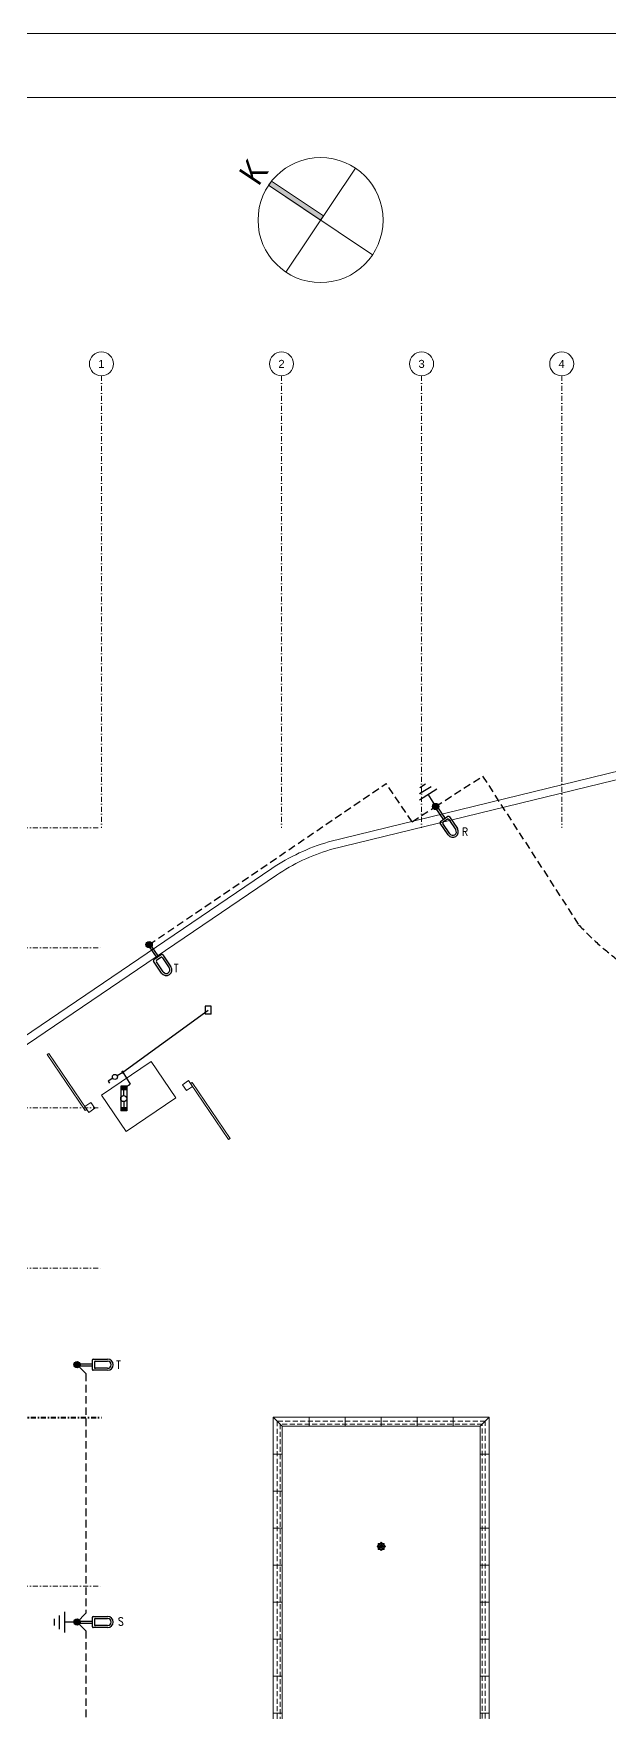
# Model space of a CAD drawing. Header units: metres. Extents: x -13316 to 152404, y -3899 to 30226.
# Drawn here: x 111981 to 114858, y 4528 to 12921 of the extents above; entities that cross this region are included whole.
import ezdxf
from ezdxf.enums import TextEntityAlignment as Align

# ---------------------------------------------------------------- set-up
doc = ezdxf.new("R2010")
doc.units = ezdxf.units.M
doc.header["$LTSCALE"] = 100
doc.header["$MEASUREMENT"] = 0
doc.linetypes.add('DASHDOT2', pattern=[0.5, 0.25, -0.125, 0, -0.125])
doc.linetypes.add('HIDDEN', pattern=[0.375, 0.25, -0.125])
doc.layers.get('0').update_dxf_attribs({"color": 9, "lineweight": 9})
for name, color, linetype, lineweight in [('03', 18, 'Continuous', 9), ('06B', 9, 'Continuous', 9), ('06D', 9, 'Continuous', 9), ('07K', 9, 'Continuous', 9), ('10', 9, 'Continuous', 9), ('21', 9, 'Continuous', 9), ('24', 9, 'DASHDOT2', 9), ('40A', 9, 'Continuous', 9), ('E-2x36 W SIVAÜSTÜ FLUORESAN ARMATÜR (ETANŞ)', 7, 'Continuous', 30), ('E-ANAHTAR', 7, 'Continuous', 30), ('E-KABLO', 7, 'Continuous', 30), ('E-KOLON', 7, 'Continuous', 30), ('E-SOKAK AYDINLATMA ARMATÜRÜ', 7, 'Continuous', 30)]:
    doc.layers.add(name, color=color, linetype=linetype, lineweight=lineweight)
doc.styles.add('Arial', font='arial.ttf', dxfattribs={"height": 2.5})
doc.styles.add('E-YAZI', font='txttw.shx')
doc.styles.add('MuuM_TEXT-STANDART', font='ARIALN.TTF')

# ---------------------------------------------------------------- blocks, each defined once
blk = doc.blocks.new('suzgec')
for p, q in [((36826.5, 816.6), (36832.1, 822.2)), ((36832.1, 810.9), (36826.5, 816.6)), ((36832.1, 822.2), (36832.3, 822.4)), ((36832.1, 810.9), (36832.1, 822.2)), ((36832.3, 810.7), (36832.1, 810.9)), ((36834.3, 831.6), (36832.3, 829.6)), ((36832.3, 829.6), (36832.3, 803.6)), ((36832.3, 803.6), (36834.3, 801.6)), ((36860.3, 831.6), (36834.3, 831.6)), ((36834.3, 801.6), (36860.3, 801.6)), ((36834.4, 811.8), (36834.6, 811.9)), ((36834.6, 811.9), (36835, 812)), ((36835, 810.9), (36834.8, 810.9)), ((36835.3, 811.1), (36835, 810.9)), ((36837.1, 817.8), (36844.2, 816.8)), ((36841.5, 831.6), (36841.7, 831.8)), ((36841.7, 801.4), (36841.5, 801.6)), ((36841.7, 828.9), (36841.6, 829.1)), ((36841.7, 831.8), (36847.3, 837.4)), ((36841.7, 831.8), (36853, 831.8)), ((36841.8, 828.6), (36841.7, 828.9)), ((36853, 801.4), (36841.7, 801.4)), ((36847.3, 795.7), (36841.7, 801.4)), ((36842.5, 829.5), (36842.6, 829.3)), ((36842.6, 829.3), (36842.8, 829)), ((36844.3, 816.8), (36844.2, 816.8)), ((36846.1, 806.3), (36847.1, 813.4)), ((36847.3, 816.6), (36847.1, 816.6)), ((36847.1, 813.6), (36847.1, 813.4)), ((36847.3, 837.4), (36853, 831.8)), ((36847.3, 816.6), (36847.3, 816.8)), ((36847.3, 816.6), (36847.6, 816.6)), ((36847.3, 816.6), (36847.3, 816.3)), ((36853, 801.4), (36847.3, 795.7)), ((36848.5, 826.8), (36847.6, 819.7)), ((36847.6, 819.6), (36847.6, 819.7)), ((36850.4, 816.3), (36850.5, 816.3)), ((36857.6, 815.4), (36850.5, 816.3)), ((36852.1, 803.9), (36851.9, 804.2)), ((36852.1, 803.7), (36852.1, 803.9)), ((36852.9, 804.6), (36853, 804.3)), ((36853, 831.8), (36853.2, 831.6)), ((36853, 804.3), (36853.1, 804.1)), ((36853.2, 801.6), (36853, 801.4)), ((36859.7, 822.2), (36859.9, 822.3)), ((36860.2, 821.4), (36860, 821.3)), ((36862.3, 829.6), (36860.3, 831.6)), ((36860.3, 801.6), (36862.3, 803.6)), ((36862.3, 803.6), (36862.3, 829.6)), ((36862.3, 822.4), (36862.5, 822.2)), ((36862.5, 810.9), (36862.3, 810.7)), ((36862.5, 822.2), (36862.5, 810.9)), ((36862.5, 822.2), (36868.2, 816.6)), ((36868.2, 816.6), (36862.5, 810.9))]:
    blk.add_line(p, q)
for centre, radius in [((36829.7, 816.6), 0.4), ((36829.7, 816.6), 0.358), ((36847.3, 816.6), 14.3), ((36834.8, 829.1), 0.3), ((36834.8, 804.1), 0.3), ((36847.3, 834.3), 0.4), ((36847.3, 798.9), 0.4), ((36847.3, 834.3), 0.358), ((36847.3, 798.9), 0.358), ((36859.8, 829.1), 0.3), ((36859.8, 804.1), 0.3), ((36865, 816.6), 0.4), ((36865, 816.6), 0.358)]:
    blk.add_circle(centre, radius)
for radius, start, end in [(13.5, 114.61472, 200.38528), (13.8, 200.41757, 204.58243), (13.7, 200.40845, 204.59155), (13.3, 200.33777, 204.66223), (13.2, 200.32919, 204.67081), (13.5, 204.61472, 290.38528), (13.8, 110.41757, 114.58243), (13.7, 110.40845, 114.59155), (13.3, 110.33777, 114.66223), (13.2, 110.32919, 114.67081), (13.5, 24.61472, 110.38528), (13.2, 290.32919, 294.67081), (13.3, 290.33777, 294.66223), (13.7, 290.40845, 294.59155), (13.8, 290.41757, 294.58243), (13.6, 294.61472, 20.38528), (13.2, 20.32919, 24.67081), (13.3, 20.33777, 24.66223), (13.7, 20.40845, 24.59155), (13.8, 20.41757, 24.58243)]:
    blk.add_arc((36847.3, 816.6), radius, start, end)
for points, knots in [([(36837.1, 816.3), (36837, 816.3), (36836.9, 816.3), (36836.7, 816.4), (36836.6, 816.4), (36836.5, 816.6), (36836.4, 816.7), (36836.4, 816.9), (36836.4, 817), (36836.4, 817.2), (36836.4, 817.3), (36836.5, 817.5), (36836.5, 817.5), (36836.7, 817.7), (36836.8, 817.7), (36837, 817.8), (36837.1, 817.8), (36837.2, 817.8)], [2.169268, 2.169268, 2.169268, 2.169268, 2.468107, 2.468107, 2.768207, 2.768207, 3.065525, 3.065525, 3.362844, 3.362844, 3.660162, 3.660162, 3.95748, 3.95748, 4.257581, 4.257581, 4.55635, 4.55635, 4.55635, 4.55635]), ([(36840.3, 809.1), (36840.3, 809.1), (36840.2, 809), (36840, 808.9), (36839.9, 808.9), (36839.7, 808.9), (36839.6, 808.9), (36839.4, 809), (36839.3, 809.1), (36839.2, 809.2), (36839.1, 809.3), (36839, 809.5), (36839, 809.6), (36839, 809.8), (36839.1, 809.9), (36839.2, 810.1), (36839.2, 810.2), (36839.3, 810.2)], [2.169268, 2.169268, 2.169268, 2.169268, 2.468107, 2.468107, 2.768207, 2.768207, 3.065525, 3.065525, 3.362844, 3.362844, 3.660162, 3.660162, 3.95748, 3.95748, 4.257581, 4.257581, 4.55635, 4.55635, 4.55635, 4.55635]), ([(36839.9, 823.6), (36839.8, 823.7), (36839.8, 823.7), (36839.7, 823.9), (36839.7, 824), (36839.7, 824.2), (36839.7, 824.3), (36839.8, 824.5), (36839.8, 824.6), (36840, 824.8), (36840.1, 824.8), (36840.3, 824.9), (36840.4, 824.9), (36840.6, 824.9), (36840.7, 824.8), (36840.9, 824.8), (36840.9, 824.7), (36841, 824.6)], [2.169268, 2.169268, 2.169268, 2.169268, 2.468107, 2.468107, 2.768207, 2.768207, 3.065525, 3.065525, 3.362844, 3.362844, 3.660162, 3.660162, 3.95748, 3.95748, 4.257581, 4.257581, 4.55635, 4.55635, 4.55635, 4.55635]), ([(36844.1, 817), (36844.1, 817), (36844.1, 817), (36844.1, 817), (36844.2, 817), (36844.2, 817), (36844.2, 816.9), (36844.3, 816.9), (36844.3, 816.9), (36844.3, 816.8), (36844.3, 816.8), (36844.3, 816.7), (36844.3, 816.7), (36844.3, 816.7), (36844.3, 816.6), (36844.3, 816.6), (36844.3, 816.5), (36844.2, 816.5), (36844.2, 816.5), (36844.1, 816.5), (36844.1, 816.5), (36844.1, 816.5), (36844.1, 816.5)], [-0.0013985, -0.0013985, -0.0013985, -0.0013985, 0, 0, 0, 0.0909291, 0.0909291, 0.1818582, 0.1818582, 0.2711248, 0.2711248, 0.3603915, 0.3603915, 0.4496581, 0.4496581, 0.5389247, 0.5389247, 0.6298538, 0.6298538, 0.7207829, 0.7207829, 0.7401198, 0.7401198, 0.7401198, 0.7401198]), ([(36844.8, 814.6), (36844.8, 814.6), (36844.8, 814.6), (36844.8, 814.6), (36844.8, 814.6), (36844.8, 814.6), (36844.9, 814.6), (36844.9, 814.6), (36845, 814.6), (36845, 814.6), (36845.1, 814.6), (36845.1, 814.6), (36845.2, 814.5), (36845.2, 814.5), (36845.2, 814.4), (36845.2, 814.4), (36845.2, 814.4), (36845.2, 814.3), (36845.2, 814.3), (36845.2, 814.2), (36845.1, 814.2), (36845.1, 814.2), (36845.1, 814.2)], [-0.0013985, -0.0013985, -0.0013985, -0.0013985, 0, 0, 0, 0.0909291, 0.0909291, 0.1818582, 0.1818582, 0.2711248, 0.2711248, 0.3603915, 0.3603915, 0.4496581, 0.4496581, 0.5389247, 0.5389247, 0.6298538, 0.6298538, 0.7207829, 0.7207829, 0.7401198, 0.7401198, 0.7401198, 0.7401198]), ([(36845.3, 819.1), (36845.3, 819.1), (36845.3, 819.1), (36845.3, 819.1), (36845.4, 819.1), (36845.4, 819.1), (36845.4, 819), (36845.4, 819), (36845.4, 818.9), (36845.4, 818.9), (36845.4, 818.8), (36845.3, 818.8), (36845.3, 818.8), (36845.3, 818.8), (36845.2, 818.7), (36845.2, 818.7), (36845.1, 818.7), (36845.1, 818.7), (36845, 818.8), (36845, 818.8), (36845, 818.8), (36845, 818.8), (36845, 818.8)], [-0.0013985, -0.0013985, -0.0013985, -0.0013985, 0, 0, 0, 0.0909291, 0.0909291, 0.1818582, 0.1818582, 0.2711248, 0.2711248, 0.3603915, 0.3603915, 0.4496581, 0.4496581, 0.5389247, 0.5389247, 0.6298538, 0.6298538, 0.7207829, 0.7207829, 0.7401198, 0.7401198, 0.7401198, 0.7401198]), ([(36847.6, 806.4), (36847.7, 806.3), (36847.6, 806.2), (36847.6, 806), (36847.5, 805.9), (36847.4, 805.7), (36847.3, 805.7), (36847.1, 805.6), (36847, 805.6), (36846.8, 805.6), (36846.7, 805.6), (36846.5, 805.7), (36846.4, 805.8), (36846.3, 805.9), (36846.2, 806), (36846.1, 806.2), (36846.1, 806.3), (36846.2, 806.4)], [2.169268, 2.169268, 2.169268, 2.169268, 2.468107, 2.468107, 2.768207, 2.768207, 3.065525, 3.065525, 3.362844, 3.362844, 3.660162, 3.660162, 3.95748, 3.95748, 4.257581, 4.257581, 4.55635, 4.55635, 4.55635, 4.55635]), ([(36847, 826.8), (36847, 826.9), (36847.1, 827), (36847.1, 827.2), (36847.2, 827.3), (36847.3, 827.4), (36847.4, 827.5), (36847.6, 827.6), (36847.7, 827.6), (36847.9, 827.6), (36848, 827.5), (36848.2, 827.4), (36848.3, 827.4), (36848.4, 827.2), (36848.5, 827.1), (36848.5, 826.9), (36848.5, 826.8), (36848.5, 826.7)], [2.169268, 2.169268, 2.169268, 2.169268, 2.468107, 2.468107, 2.768207, 2.768207, 3.065525, 3.065525, 3.362844, 3.362844, 3.660162, 3.660162, 3.95748, 3.95748, 4.257581, 4.257581, 4.55635, 4.55635, 4.55635, 4.55635]), ([(36847, 813.4), (36847, 813.4), (36847, 813.4), (36847, 813.4), (36847, 813.4), (36847, 813.4), (36847, 813.5), (36847, 813.5), (36847.1, 813.5), (36847.1, 813.6), (36847.2, 813.6), (36847.2, 813.6), (36847.2, 813.6), (36847.3, 813.6), (36847.3, 813.6), (36847.4, 813.5), (36847.4, 813.5), (36847.4, 813.5), (36847.4, 813.4), (36847.5, 813.4), (36847.5, 813.3), (36847.5, 813.3), (36847.5, 813.3)], [-0.0013985, -0.0013985, -0.0013985, -0.0013985, 0, 0, 0, 0.0909291, 0.0909291, 0.1818582, 0.1818582, 0.2711248, 0.2711248, 0.3603915, 0.3603915, 0.4496581, 0.4496581, 0.5389247, 0.5389247, 0.6298538, 0.6298538, 0.7207829, 0.7207829, 0.7401198, 0.7401198, 0.7401198, 0.7401198]), ([(36847.7, 819.8), (36847.7, 819.8), (36847.7, 819.8), (36847.7, 819.8), (36847.7, 819.8), (36847.7, 819.7), (36847.7, 819.7), (36847.7, 819.7), (36847.6, 819.6), (36847.6, 819.6), (36847.5, 819.6), (36847.5, 819.6), (36847.4, 819.6), (36847.4, 819.6), (36847.4, 819.6), (36847.3, 819.6), (36847.3, 819.7), (36847.3, 819.7), (36847.2, 819.8), (36847.2, 819.8), (36847.2, 819.8), (36847.2, 819.8), (36847.2, 819.8)], [-0.0013985, -0.0013985, -0.0013985, -0.0013985, 0, 0, 0, 0.0909291, 0.0909291, 0.1818582, 0.1818582, 0.2711248, 0.2711248, 0.3603915, 0.3603915, 0.4496581, 0.4496581, 0.5389247, 0.5389247, 0.6298538, 0.6298538, 0.7207829, 0.7207829, 0.7401198, 0.7401198, 0.7401198, 0.7401198]), ([(36849.3, 814), (36849.3, 814), (36849.3, 814), (36849.3, 814), (36849.3, 814.1), (36849.3, 814.1), (36849.3, 814.1), (36849.3, 814.2), (36849.3, 814.2), (36849.3, 814.3), (36849.3, 814.3), (36849.3, 814.3), (36849.4, 814.4), (36849.4, 814.4), (36849.5, 814.4), (36849.5, 814.4), (36849.6, 814.4), (36849.6, 814.4), (36849.7, 814.4), (36849.7, 814.4), (36849.7, 814.4), (36849.7, 814.4), (36849.7, 814.4)], [-0.0013985, -0.0013985, -0.0013985, -0.0013985, 0, 0, 0, 0.0909291, 0.0909291, 0.1818582, 0.1818582, 0.2711248, 0.2711248, 0.3603915, 0.3603915, 0.4496581, 0.4496581, 0.5389247, 0.5389247, 0.6298538, 0.6298538, 0.7207829, 0.7207829, 0.7401198, 0.7401198, 0.7401198, 0.7401198]), ([(36849.9, 818.6), (36849.9, 818.6), (36849.9, 818.6), (36849.9, 818.6), (36849.9, 818.6), (36849.8, 818.5), (36849.8, 818.5), (36849.7, 818.5), (36849.7, 818.5), (36849.7, 818.5), (36849.6, 818.6), (36849.6, 818.6), (36849.5, 818.6), (36849.5, 818.7), (36849.5, 818.7), (36849.5, 818.7), (36849.5, 818.8), (36849.5, 818.8), (36849.5, 818.9), (36849.5, 818.9), (36849.6, 819), (36849.6, 819), (36849.6, 819)], [-0.0013985, -0.0013985, -0.0013985, -0.0013985, 0, 0, 0, 0.0909291, 0.0909291, 0.1818582, 0.1818582, 0.2711248, 0.2711248, 0.3603915, 0.3603915, 0.4496581, 0.4496581, 0.5389247, 0.5389247, 0.6298538, 0.6298538, 0.7207829, 0.7207829, 0.7401198, 0.7401198, 0.7401198, 0.7401198]), ([(36850.6, 816.2), (36850.6, 816.2), (36850.6, 816.2), (36850.6, 816.2), (36850.5, 816.2), (36850.5, 816.2), (36850.4, 816.2), (36850.4, 816.3), (36850.4, 816.3), (36850.4, 816.3), (36850.3, 816.4), (36850.3, 816.4), (36850.3, 816.5), (36850.4, 816.5), (36850.4, 816.6), (36850.4, 816.6), (36850.4, 816.6), (36850.5, 816.7), (36850.5, 816.7), (36850.6, 816.7), (36850.6, 816.7), (36850.6, 816.7), (36850.6, 816.7)], [-0.0013985, -0.0013985, -0.0013985, -0.0013985, 0, 0, 0, 0.0909291, 0.0909291, 0.1818582, 0.1818582, 0.2711248, 0.2711248, 0.3603915, 0.3603915, 0.4496581, 0.4496581, 0.5389247, 0.5389247, 0.6298538, 0.6298538, 0.7207829, 0.7207829, 0.7401198, 0.7401198, 0.7401198, 0.7401198]), ([(36854.8, 809.6), (36854.9, 809.5), (36854.9, 809.4), (36855, 809.2), (36855, 809.1), (36855, 808.9), (36855, 808.8), (36854.9, 808.6), (36854.8, 808.5), (36854.7, 808.4), (36854.6, 808.3), (36854.4, 808.3), (36854.3, 808.3), (36854.1, 808.3), (36854, 808.3), (36853.8, 808.4), (36853.7, 808.5), (36853.7, 808.6)], [2.169268, 2.169268, 2.169268, 2.169268, 2.468107, 2.468107, 2.768207, 2.768207, 3.065525, 3.065525, 3.362844, 3.362844, 3.660162, 3.660162, 3.95748, 3.95748, 4.257581, 4.257581, 4.55635, 4.55635, 4.55635, 4.55635]), ([(36854.4, 824), (36854.4, 824.1), (36854.5, 824.2), (36854.7, 824.2), (36854.8, 824.3), (36855, 824.3), (36855.1, 824.2), (36855.3, 824.1), (36855.4, 824.1), (36855.5, 823.9), (36855.6, 823.8), (36855.6, 823.7), (36855.7, 823.5), (36855.6, 823.3), (36855.6, 823.2), (36855.5, 823.1), (36855.4, 823), (36855.4, 822.9)], [2.169268, 2.169268, 2.169268, 2.169268, 2.468107, 2.468107, 2.768207, 2.768207, 3.065525, 3.065525, 3.362844, 3.362844, 3.660162, 3.660162, 3.95748, 3.95748, 4.257581, 4.257581, 4.55635, 4.55635, 4.55635, 4.55635]), ([(36857.6, 816.9), (36857.7, 816.9), (36857.8, 816.9), (36858, 816.8), (36858, 816.7), (36858.2, 816.6), (36858.2, 816.5), (36858.3, 816.3), (36858.3, 816.2), (36858.3, 816), (36858.3, 815.9), (36858.2, 815.7), (36858.1, 815.6), (36858, 815.5), (36857.9, 815.4), (36857.7, 815.4), (36857.6, 815.4), (36857.5, 815.4)], [2.169268, 2.169268, 2.169268, 2.169268, 2.468107, 2.468107, 2.768207, 2.768207, 3.065525, 3.065525, 3.362844, 3.362844, 3.660162, 3.660162, 3.95748, 3.95748, 4.257581, 4.257581, 4.55635, 4.55635, 4.55635, 4.55635])]:
    blk.add_open_spline(points, degree=3, knots=knots)
for points, weights in [([(36844.1, 816.5), (36842.4, 816.4), (36837.1, 816.3)], [1, 1.19289012449, 1.04336959218]), ([(36837.2, 817.8), (36842.5, 817.2), (36844.1, 817)], [1.04357122072, 1.19470433147, 1]), ([(36839.3, 810.2), (36843.5, 813.5), (36844.8, 814.6)], [1.04357122094, 1.1947043326, 1]), ([(36845, 818.8), (36843.7, 820), (36839.9, 823.6)], [1, 1.19289012244, 1.04336959178]), ([(36845.1, 814.2), (36844, 813), (36840.3, 809.1)], [1, 1.19289012327, 1.04336959194]), ([(36841, 824.6), (36844.3, 820.5), (36845.3, 819.1)], [1.04357122128, 1.19470433435, 1]), ([(36846.2, 806.4), (36846.8, 811.7), (36847, 813.4)], [1.04357122103, 1.19470433305, 1]), ([(36847.2, 819.8), (36847.2, 821.5), (36847, 826.8)], [1, 1.1928901223, 1.04336959175]), ([(36847.5, 813.3), (36847.5, 811.6), (36847.6, 806.4)], [1, 1.19289011339, 1.04336959002]), ([(36848.5, 826.7), (36847.9, 821.5), (36847.7, 819.8)], [1.04357122043, 1.19470432993, 1]), ([(36853.7, 808.6), (36850.4, 812.7), (36849.3, 814)], [1.04357121982, 1.19470432681, 1]), ([(36849.6, 819), (36850.7, 820.2), (36854.4, 824)], [1, 1.19289012017, 1.04336959134]), ([(36849.7, 814.4), (36850.9, 813.2), (36854.8, 809.6)], [1, 1.19289011781, 1.04336959088]), ([(36855.4, 822.9), (36851.2, 819.6), (36849.9, 818.6)], [1.04357122006, 1.19470432802, 1]), ([(36859.3, 822.1), (36859.5, 822.2), (36859.7, 822.2)], [1.02554744525, 1.0127799804, 1]), ([(36860, 821.3), (36859.9, 821.2), (36859.7, 821.2)], [1, 1.0127799804, 1.02554744526])]:
    blk.add_rational_spline(points, weights, degree=2)
for points, weights, knots in [([(36850.6, 816.7), (36851.1, 816.7), (36853.6, 816.8), (36857.6, 816.9)], [4.14064799907, 3.56700040162, 2.15953650571, 1.32480586323], [27.48414514, 27.48414514, 27.48414514, 27.50397367, 27.53272487, 27.53272487, 27.53272487]), ([(36857.5, 815.4), (36855.5, 815.6), (36852.3, 816), (36850.9, 816.2), (36850.6, 816.2)], [1.32476723726, 1.64485472039, 2.71311941379, 3.81141839734, 4.16242382948], [0.00590224, 0.00590224, 0.00590224, 0.01753913, 0.04477222, 0.05758123, 0.05758123, 0.05758123])]:
    blk.add_rational_spline(points, weights, degree=2, knots=knots)
blk = doc.blocks.new('VIDA')
for p, q in [((-18072, 6524), (-18070, 6525)), ((-18072, 6524), (-18072, 6524)), ((-18072, 6524), (-18072, 6524)), ((-18070, 6523), (-18072, 6524)), ((-18070, 6525), (-18071, 6523)), ((-18071, 6523), (-18070, 6525)), ((-18070, 6523), (-18069, 6525)), ((-18070, 6525), (-18070, 6525)), ((-18070, 6525), (-18070, 6524)), ((-18070, 6524), (-18070, 6525)), ((-18070, 6525), (-18070, 6525)), ((-18070, 6525), (-18070, 6525)), ((-18070, 6525), (-18069, 6525)), ((-18070, 6524), (-18070, 6524)), ((-18069, 6522), (-18070, 6523)), ((-18070, 6523), (-18070, 6523)), ((-18069, 6523), (-18068, 6525)), ((-18069, 6522), (-18069, 6525)), ((-18069, 6525), (-18069, 6522)), ((-18069, 6525), (-18069, 6525)), ((-18069, 6525), (-18069, 6525)), ((-18069, 6525), (-18069, 6525)), ((-18069, 6525), (-18069, 6525)), ((-18069, 6525), (-18068, 6525)), ((-18069, 6523), (-18069, 6522)), ((-18068, 6522), (-18069, 6523)), ((-18069, 6523), (-18069, 6523)), ((-18069, 6522), (-18069, 6522)), ((-18067, 6525), (-18068, 6522)), ((-18068, 6523), (-18067, 6525)), ((-18068, 6525), (-18068, 6523)), ((-18068, 6522), (-18068, 6525)), ((-18068, 6525), (-18068, 6525)), ((-18068, 6525), (-18068, 6522)), ((-18068, 6525), (-18068, 6525)), ((-18068, 6525), (-18068, 6525)), ((-18068, 6525), (-18067, 6525)), ((-18068, 6523), (-18068, 6522)), ((-18068, 6522), (-18068, 6523)), ((-18068, 6523), (-18068, 6523)), ((-18068, 6523), (-18068, 6522)), ((-18067, 6522), (-18068, 6522)), ((-18068, 6522), (-18068, 6522)), ((-18066, 6525), (-18067, 6525)), ((-18067, 6523), (-18066, 6525)), ((-18066, 6525), (-18067, 6522)), ((-18067, 6525), (-18067, 6523)), ((-18067, 6522), (-18067, 6525)), ((-18067, 6525), (-18067, 6525)), ((-18067, 6525), (-18067, 6525)), ((-18067, 6525), (-18067, 6525)), ((-18067, 6522), (-18067, 6523)), ((-18067, 6523), (-18067, 6522)), ((-18067, 6523), (-18067, 6523)), ((-18067, 6523), (-18067, 6522)), ((-18066, 6522), (-18067, 6522)), ((-18066, 6525), (-18066, 6525)), ((-18066, 6525), (-18066, 6525)), ((-18066, 6525), (-18066, 6525)), ((-18066, 6525), (-18066, 6523)), ((-18066, 6522), (-18066, 6525)), ((-18065, 6525), (-18066, 6522)), ((-18066, 6523), (-18065, 6525)), ((-18066, 6525), (-18065, 6525)), ((-18066, 6523), (-18066, 6523)), ((-18066, 6523), (-18066, 6522)), ((-18066, 6523), (-18066, 6522)), ((-18066, 6522), (-18066, 6523)), ((-18065, 6522), (-18066, 6522)), ((-18065, 6525), (-18065, 6523)), ((-18065, 6522), (-18065, 6525)), ((-18065, 6525), (-18065, 6525)), ((-18065, 6525), (-18065, 6525)), ((-18065, 6525), (-18065, 6525)), ((-18065, 6525), (-18064, 6525)), ((-18065, 6523), (-18064, 6525)), ((-18064, 6525), (-18065, 6522)), ((-18065, 6522), (-18064, 6525)), ((-18065, 6523), (-18065, 6522)), ((-18065, 6523), (-18065, 6523)), ((-18065, 6523), (-18065, 6522)), ((-18065, 6522), (-18065, 6523)), ((-18064, 6523), (-18065, 6522)), ((-18064, 6523), (-18065, 6522)), ((-18065, 6522), (-18065, 6522)), ((-18064, 6525), (-18064, 6525)), ((-18064, 6525), (-18064, 6525)), ((-18064, 6525), (-18064, 6525)), ((-18064, 6525), (-18064, 6523)), ((-18064, 6522), (-18062, 6525)), ((-18062, 6525), (-18064, 6522)), ((-18064, 6523), (-18062, 6525)), ((-18062, 6525), (-18064, 6525)), ((-18064, 6523), (-18064, 6523)), ((-18062, 6523), (-18064, 6522)), ((-18062, 6523), (-18064, 6522)), ((-18064, 6522), (-18064, 6523)), ((-18064, 6522), (-18064, 6522)), ((-18063, 6522), (-18062, 6525)), ((-18061, 6525), (-18063, 6523)), ((-18062, 6525), (-18063, 6525)), ((-18062, 6523), (-18063, 6522)), ((-18063, 6522), (-18061, 6523)), ((-18062, 6523), (-18063, 6522)), ((-18063, 6523), (-18061, 6523)), ((-18063, 6522), (-18061, 6522)), ((-18062, 6525), (-18061, 6525)), ((-18062, 6525), (-18062, 6525)), ((-18062, 6525), (-18062, 6525)), ((-18062, 6525), (-18062, 6525)), ((-18061, 6525), (-18062, 6525)), ((-18062, 6523), (-18061, 6525)), ((-18061, 6525), (-18062, 6522)), ((-18062, 6522), (-18061, 6525)), ((-18061, 6523), (-18062, 6525)), ((-18062, 6525), (-18061, 6522)), ((-18062, 6525), (-18062, 6523)), ((-18062, 6525), (-18062, 6525)), ((-18062, 6525), (-18061, 6525)), ((-18062, 6523), (-18062, 6523)), ((-18062, 6522), (-18062, 6523)), ((-18061, 6523), (-18062, 6522)), ((-18061, 6523), (-18062, 6522)), ((-18062, 6522), (-18062, 6522)), ((-18061, 6525), (-18060, 6525)), ((-18061, 6525), (-18061, 6525)), ((-18061, 6525), (-18061, 6525)), ((-18061, 6525), (-18061, 6525)), ((-18061, 6525), (-18061, 6523)), ((-18061, 6522), (-18060, 6525)), ((-18060, 6525), (-18061, 6522)), ((-18061, 6523), (-18060, 6525)), ((-18061, 6523), (-18061, 6523)), ((-18060, 6523), (-18061, 6522)), ((-18060, 6523), (-18061, 6522)), ((-18061, 6522), (-18061, 6523)), ((-18061, 6522), (-18061, 6522)), ((-18060, 6525), (-18060, 6525)), ((-18060, 6525), (-18060, 6525)), ((-18060, 6525), (-18060, 6525)), ((-18060, 6525), (-18060, 6525)), ((-18060, 6525), (-18060, 6523)), ((-18060, 6523), (-18060, 6525)), ((-18059, 6525), (-18060, 6522)), ((-18060, 6522), (-18059, 6525)), ((-18060, 6525), (-18059, 6525)), ((-18059, 6524), (-18060, 6523)), ((-18060, 6522), (-18060, 6523)), ((-18060, 6523), (-18060, 6522)), ((-18060, 6523), (-18060, 6522)), ((-18060, 6523), (-18060, 6523)), ((-18060, 6523), (-18059, 6523)), ((-18060, 6522), (-18060, 6522)), ((-18058, 6527), (-18059, 6527)), ((-18059, 6521), (-18059, 6527)), ((-18059, 6525), (-18059, 6525)), ((-18058, 6521), (-18059, 6521))]:
    blk.add_line(p, q)
for points in [[(-18069, 6525), (-18069, 6523)], [(-18057, 6524), (-18057, 6524), (-18057, 6524), (-18057, 6523)]]:
    blk.add_lwpolyline(points)
for start, end in [(7.50951, 35.24269), (324.75731, 352.49049)]:
    blk.add_arc((-18062, 6524), 5.21, start, end)
blk = doc.blocks.new('krt-harpusta1')
for points in [[(16786.2, 292.5), (16786.2, 337.5), (14425.8, 337.5), (14425.8, 1327.5), (16786.2, 1327.5), (16786.2, 1372.5), (14380.8, 1372.5), (14380.8, 292.5), (16786.2, 292.5)], [(14425.8, 1327.5), (14380.8, 1372.5)], [(14565.8, 1372.5), (14565.8, 1327.5)], [(14935.8, 1372.5), (14935.8, 1327.5)], [(15120.8, 1372.5), (15120.8, 1327.5)], [(15305.8, 1372.5), (15305.8, 1327.5)], [(15490.8, 1372.5), (15490.8, 1327.5)], [(15675.8, 1372.5), (15675.8, 1327.5)], [(15860.8, 1372.5), (15860.8, 1327.5)], [(16045.8, 1372.5), (16045.8, 1327.5)], [(16230.8, 1372.5), (16230.8, 1327.5)], [(16415.8, 1372.5), (16415.8, 1327.5)], [(16600.8, 1372.5), (16600.8, 1327.5)], [(14380.8, 1192.5), (14425.8, 1192.5)], [(14380.8, 1012.5), (14425.8, 1012.5)], [(14380.8, 832.5), (14425.8, 832.5)], [(14380.8, 652.5), (14425.8, 652.5)], [(14380.8, 472.5), (14425.8, 472.5)], [(14380.8, 292.5), (14425.8, 337.5)], [(14565.8, 292.5), (14565.8, 337.5)], [(14750.8, 292.5), (14750.8, 337.5)], [(14935.8, 292.5), (14935.8, 337.5)], [(15120.8, 292.5), (15120.8, 337.5)], [(15305.8, 292.5), (15305.8, 337.5)], [(15490.8, 292.5), (15490.8, 337.5)], [(15675.8, 292.5), (15675.8, 337.5)], [(15860.8, 292.5), (15860.8, 337.5)], [(16045.8, 292.5), (16045.8, 337.5)], [(16230.8, 292.5), (16230.8, 337.5)], [(16415.8, 292.5), (16415.8, 337.5)], [(16600.8, 292.5), (16600.8, 337.5)]]:
    blk.add_lwpolyline(points)
at = {"layer": '06D'}
blk.add_lwpolyline([(16786.2, 1372.5), (14380.8, 1372.5), (14380.8, 292.5), (16786.2, 292.5)], close=True, dxfattribs=at)
at = {"layer": '06D', "linetype": 'HIDDEN'}
for points in [[(16786.2, 1352.5), (14400.8, 1352.5), (14400.8, 312.5), (16786.2, 312.5), (16786.2, 312.5)], [(16786.2, 1337.5), (14415.8, 1337.5), (14415.8, 327.5), (16786.2, 327.5)]]:
    blk.add_lwpolyline(points, dxfattribs=at)
at = {"layer": '10', "xscale": -0.1000000000058208, "yscale": 0.1000000000058208, "zscale": 0.1000000000021828, "rotation": 89.9725710339926}
blk.add_blockref('VIDA', (17448.1, -1504.2), dxfattribs=at)
blk = doc.blocks.new('p-cati_vw')
at = {"layer": '06D', "rotation": 1.082915e-10}
for name, p in [('krt-harpusta1', (-16780.8, -3912.5)), ('suzgec', (-38601.8, -3896.6))]:
    blk.add_blockref(name, p, dxfattribs=at)
blk = doc.blocks.new('0_northarrow')
blk.add_hatch(color=256).paths.add_polyline_path([(0, 6.25), (0.5, 6.25), (0.5, 0), (0, 0)])
for points in [[(0, 6.25), (0, -6.25), (0, -3.125)], [(6.25, 0), (-6.25, 0)]]:
    blk.add_lwpolyline(points)
blk.add_lwpolyline([(0, 6.25), (0.5, 6.25), (0.5, 0), (0, 0)], close=True)
blk.add_circle((0, 0), 6.25)
at = {"style": 'MuuM_TEXT-STANDART'}
blk.add_attdef('YON', text='', height=2.5, dxfattribs=at).set_placement((0.25, 6.25), align=Align.BOTTOM_CENTER)
blk = doc.blocks.new('0_aks')
at = {"linetype": 'Continuous'}
blk.add_circle((0, 0), 3, dxfattribs=at)
at = {"style": 'Arial'}
blk.add_attdef('AKS', text='', height=2, dxfattribs=at).set_placement((0, 0), align=Align.MIDDLE_CENTER)
blk = doc.blocks.new('p-akslar_yeni')
at = {"layer": '24'}
for points in [[(6415, 2315.1), (6415, 55)], [(7315, 2315.1), (7315, 55)], [(8015, 2315.1), (8015, 55)], [(8715, 2315.1), (8715, 55)], [(2164.8, 55), (6415, 55)], [(2164.8, -545), (6415, -545)], [(2164.8, -1345), (6415, -1345)], [(2164.8, -2145), (6415, -2145)], [(2164.8, -2790), (2204.8, -2790), (2204.8, -2890), (6415, -2890)], [(2164.8, -2995), (2204.8, -2995), (2204.8, -2895), (6415, -2895)], [(2164.8, -3735), (6415, -3735)]]:
    blk.add_lwpolyline(points, dxfattribs=at)
at = {"layer": '21', "xscale": 20, "yscale": 20, "zscale": 20}
for p, values in [((6415, 2375.1), {'AKS': '1'}), ((7315, 2375.1), {'AKS': '2'}), ((8015, 2375.1), {'AKS': '3'}), ((8715, 2375.1), {'AKS': '4'})]:
    blk.add_blockref('0_aks', p, dxfattribs=at).add_auto_attribs(values)
blk = doc.blocks.new('*U644')
at = {"layer": '07K'}
blk.add_lwpolyline([(10, 11), (46, 11), (46, -25), (10, -25)], close=True, dxfattribs=at)
blk.add_lwpolyline([(28, -35), (366, -35), (366, -25), (28, -25), (28, -35)], dxfattribs=at)
blk = doc.blocks.new('*U645')
at = {"layer": '07K'}
blk.add_lwpolyline([(10, 11), (46, 11), (46, -25), (10, -25)], close=True, dxfattribs=at)
blk.add_lwpolyline([(28, -35), (366, -35), (366, -25), (28, -25), (28, -35)], dxfattribs=at)
blk = doc.blocks.new('SOKAK AYDINLATMA ARMATÜRÜ')
at = {"layer": 'E-SOKAK AYDINLATMA ARMATÜRÜ', "color": 4}
for p, q in [((-28, 81.2), (-28, 152.8)), ((-18, 91.2), (-18, 152.8)), ((-13, 86.2), (13, 86.2)), ((18, 152.8), (18, 91.2)), ((28, 152.8), (28, 81.2)), ((-23, 76.2), (23, 76.2)), ((-5, 0), (-5, 76.2)), ((5, 0), (5, 76.2))]:
    blk.add_line(p, q, dxfattribs=at)
at = {"layer": 'E-SOKAK AYDINLATMA ARMATÜRÜ', "color": 4, "const_width": 15.7}
blk.add_lwpolyline([(0, -7.9, 1), (0, 7.9, 1)], format="xyb", close=True, dxfattribs=at)
at = {"layer": 'E-SOKAK AYDINLATMA ARMATÜRÜ', "color": 4}
blk.add_circle((0, 0), 15.7, dxfattribs=at)
for centre, radius, start, end in [((0, 152.8), 28, 0, 180), ((0, 152.8), 18, 0, 180), ((-13, 91.2), 5, 180, 270), ((13, 91.2), 5, 270, 0), ((-23, 81.2), 5, 180, 270), ((23, 81.2), 5, 270, 0)]:
    blk.add_arc(centre, radius, start, end, dxfattribs=at)
blk = doc.blocks.new('REZ2')
at = {"layer": 'E-KABLO', "color": 2, "linetype": 'Continuous', "ltscale": 0.75}
for p, q in [((56660, 7738.8), (56660, 7698.8)), ((56690, 7738.8), (56660, 7738.8)), ((56690, 7698.8), (56690, 7738.8)), ((56690, 7698.8), (56660, 7698.8))]:
    blk.add_line(p, q, dxfattribs=at)
blk = doc.blocks.new('100_ANAHTAR')
at = {"layer": 'E-ANAHTAR', "color": 4}
for p, q in [((0, 5.35), (-0.71, 5.35)), ((0, 3.67), (0, 5.35)), ((0, 2.05), (0, 0))]:
    blk.add_line(p, q, dxfattribs=at)
blk.add_circle((0, 2.86), 0.81, dxfattribs=at)
blk = doc.blocks.new('E-TOPRAKLAMA ÇUBUĞU')
at = {"layer": 'E-KOLON', "color": 4}
for p, q in [((0, 0), (0, -61.6)), ((51.2, -61.6), (-51.2, -61.6)), ((34.1, -87.2), (-34.1, -87.2)), ((17.1, -112.8), (-17.1, -112.8))]:
    blk.add_line(p, q, dxfattribs=at)
blk = doc.blocks.new('100_2x36 W SIVAÜSTÜ FLUORESAN ARMATÜR (ETANŞ)')
at = {"layer": 'E-2x36 W SIVAÜSTÜ FLUORESAN ARMATÜR (ETANŞ)', "color": 4}
for p, q in [((-6.15, 1.5), (6.15, 1.5)), ((-6.15, 1.5), (-6.15, -1.5)), ((-1.5, 0), (-6.15, 0)), ((1.5, 0), (6.15, 0)), ((6.15, 1.5), (6.15, -1.5)), ((-6.15, -1.5), (6.15, -1.5))]:
    blk.add_line(p, q, dxfattribs=at)
blk.add_circle((0, 0), 1.5, dxfattribs=at)
for points in [[(-4.15, 1.5), (-4.15, -1.5), (-6.15, 1.5), (-6.15, -1.5)], [(4.15, 1.5), (4.15, -1.5), (6.15, 1.5), (6.15, -1.5)]]:
    blk.add_solid(points, dxfattribs=at)

msp = doc.modelspace()

# ---------------------------------------------------------------- linework, layer by layer
at = {"layer": '06B'}
msp.add_lwpolyline([(112320.52, 7614.21), (112568.7, 7782.75), (112692.3, 7600.74), (112444.11, 7432.21)], close=True, dxfattribs=at)
at = {"layer": '06D'}
msp.add_lwpolyline([(124592.64, 8066.26), (124547.83, 8066.44), (124142.11, 8883.97), (120849.9, 10277.51), (119414.94, 10408.5), (116901.02, 9681.32), (113465.29, 8841.54, 0.0783102), (113194.88, 8714.23), (110840.23, 7116.02), (110817.75, 7149.11), (113172.42, 8747.33, -0.0785338), (113454.95, 8880.19), (116890.71, 9719.98), (119411.07, 10449.02), (120859.75, 10316.77), (124171.37, 8915.02), (124592.64, 8066.26)], format="xyb", dxfattribs=at)
at = {"layer": '40A'}
for points in [[(102479.28, 12921.44), (102479.28, -3898.56), (130459.28, -3898.56), (130459.28, 12921.44)], [(128299.52, -3578.56), (128299.52, 12601.44), (102799.28, 12601.44), (102799.28, -3578.56)]]:
    msp.add_lwpolyline(points, close=True, dxfattribs=at)
at = {"layer": 'E-KABLO', "color": 6, "linetype": 'HIDDEN', "ltscale": 1.5}
for p, q in [((112558.48, 8366.68), (113743.02, 9172.17)), ((113872.74, 8981.41), (113743.02, 9172.17)), ((113990.1, 9057.26), (114224.83, 9208.95)), ((114224.83, 9208.95), (114704.76, 8466.33)), ((113872.74, 8981.41), (113990.1, 9057.26)), ((112242.75, 6222.21), (112242.75, 5024.51)), ((112242.75, 4935.95), (112242.75, 3539.9))]:
    msp.add_line(p, q, dxfattribs=at)
at = {"layer": 'E-KABLO', "color": 6}
for p, q in [((112426.6, 7729.25), (112853.66, 8038.91)), ((112426.6, 7729.25), (112463.32, 7669.66)), ((112441.85, 7656.43), (112463.32, 7669.66)), ((112198.5, 6266.49), (112242.75, 6222.21)), ((112198.5, 4980.23), (112242.75, 5024.51)), ((112198.5, 4980.23), (112242.75, 4935.95))]:
    msp.add_line(p, q, dxfattribs=at)
at = {"layer": 'E-KABLO', "color": 4, "linetype": 'Continuous', "const_width": 7.2}
msp.add_lwpolyline([(112426.6, 7725.65, 1), (112426.6, 7732.85, 1)], format="xyb", close=True, dxfattribs=at)
at = {"layer": 'E-KABLO', "color": 6, "linetype": 'HIDDEN', "ltscale": 1.5}
msp.add_arc((115826.15, 9509.74), 1531.74, 222.936716, 241.973376, dxfattribs=at)

# ---------------------------------------------------------------- block references
at = {"xscale": -1}
for name, p, rotation in [('*U645', (112284.32, 7534.02), 304.1793540346027), ('*U644', (112728.49, 7680.93), 124.1793540346025)]:
    msp.add_blockref(name, p, dxfattribs=dict(at, rotation=rotation))
at = {"layer": '03', "xscale": 49.99999999999999, "yscale": 49.99999999999999, "zscale": 49.99999999999999, "rotation": 56.16995289571022}
msp.add_blockref('0_northarrow', (113415.28, 11989.05), dxfattribs=at).add_auto_attribs({'YON': 'K'})
at = {"layer": '06D', "rotation": 269.9999999998917}
msp.add_blockref('p-cati_vw', (116798.49, 3603.68), dxfattribs=at)
at = {"layer": '24'}
msp.add_blockref('p-akslar_yeni', (105905, 8895), dxfattribs=at)
at = {"layer": 'E-2x36 W SIVAÜSTÜ FLUORESAN ARMATÜR (ETANŞ)', "xscale": 10, "yscale": 10, "zscale": 10, "rotation": 270}
msp.add_blockref('100_2x36 W SIVAÜSTÜ FLUORESAN ARMATÜR (ETANŞ)', (112431.75, 7596.97), dxfattribs=at)
at = {"layer": 'E-ANAHTAR', "xscale": 15.99999999999999, "yscale": 15.99999999999999, "zscale": 15.99999999999999, "rotation": 121.6406468465659}
msp.add_blockref('100_ANAHTAR', (112426.6, 7729.25), dxfattribs=at)
at = {"layer": 'E-KABLO', "color": 6}
for p, rotation in [((113990.1, 9057.26), 214.1793540412994), ((112558.48, 8366.68), 214.1793540412994), ((112198.5, 6266.49), 270), ((112198.5, 4980.23), 270)]:
    msp.add_blockref('SOKAK AYDINLATMA ARMATÜRÜ', p, dxfattribs=dict(at, rotation=rotation))
at = {"layer": 'E-KABLO', "color": 2}
msp.add_blockref('REZ2', (56177.84, 320), dxfattribs=at)
at = {"layer": 'E-KOLON', "color": 6}
for p, rotation in [((113985.49, 9066), 212.0200431524679), ((112198.5, 4979.3), 270)]:
    msp.add_blockref('E-TOPRAKLAMA ÇUBUĞU', p, dxfattribs=dict(at, rotation=rotation))

# ---------------------------------------------------------------- texts
at = {"layer": 'E-KABLO', "color": 3, "linetype": 'Continuous', "style": 'E-YAZI', "width": 0.8}
for s, p in [('R', (114137.33, 8931.12)), ('T', (112693.63, 8249.26)), ('T', (112405.09, 6266.52)), ('S', (112417.31, 4982.73))]:
    msp.add_text(s, height=40, dxfattribs=at).set_placement(p, align=Align.MIDDLE_CENTER)

doc.saveas('drawing.dxf')
